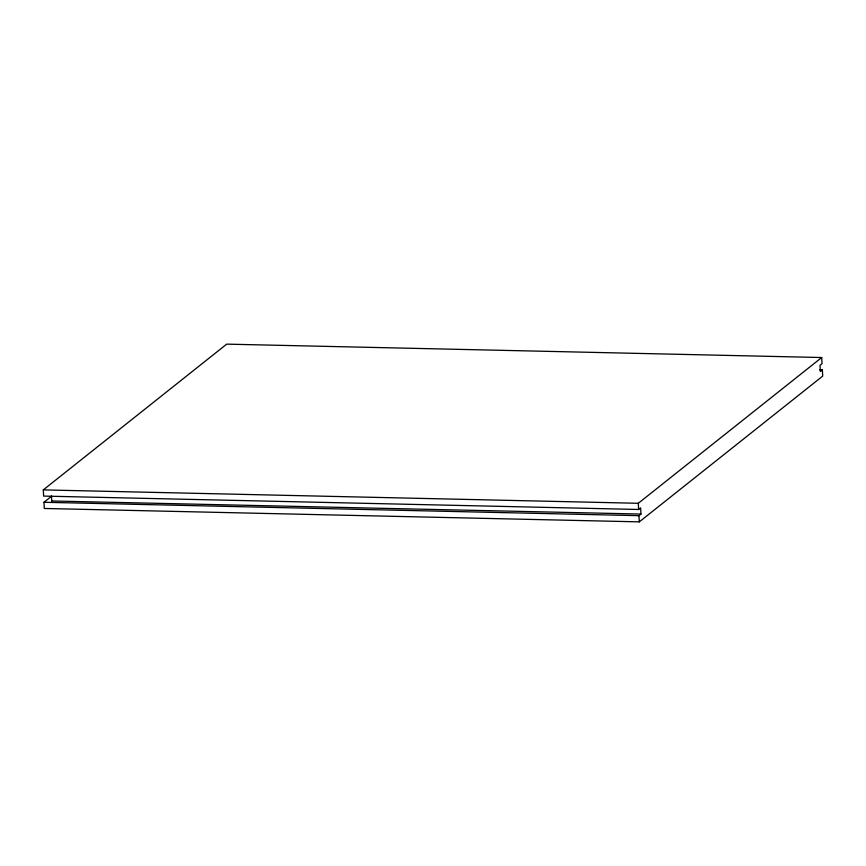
<?xml version="1.0" encoding="UTF-8"?>
<svg xmlns="http://www.w3.org/2000/svg" width="866" height="866" viewBox="0 0 866 866"><rect width="100%" height="100%" fill="white"/><g stroke="black" fill="none" stroke-linecap="round" stroke-linejoin="round"><path stroke-width="1.3" d="M43.971 502.28L638.967 515.671L640.97 514.068L640.634 507.877L638.632 509.479L43.636 496.088L43.3 489.896L226.697 344.138L821.693 357.528L822.029 363.72L820.026 365.311L820.362 371.503L822.364 369.912L822.7 376.104L639.303 521.862L44.307 508.472L43.971 502.28L51.354 496.413M51.559 500.97L640.97 514.068M43.3 489.896L638.296 503.287L821.693 357.528M819.658 369.847L822.364 369.912M638.296 503.287L638.632 509.479M638.967 515.671L639.303 521.862M51.484 495.861L51.754 500.819"/></g></svg>
